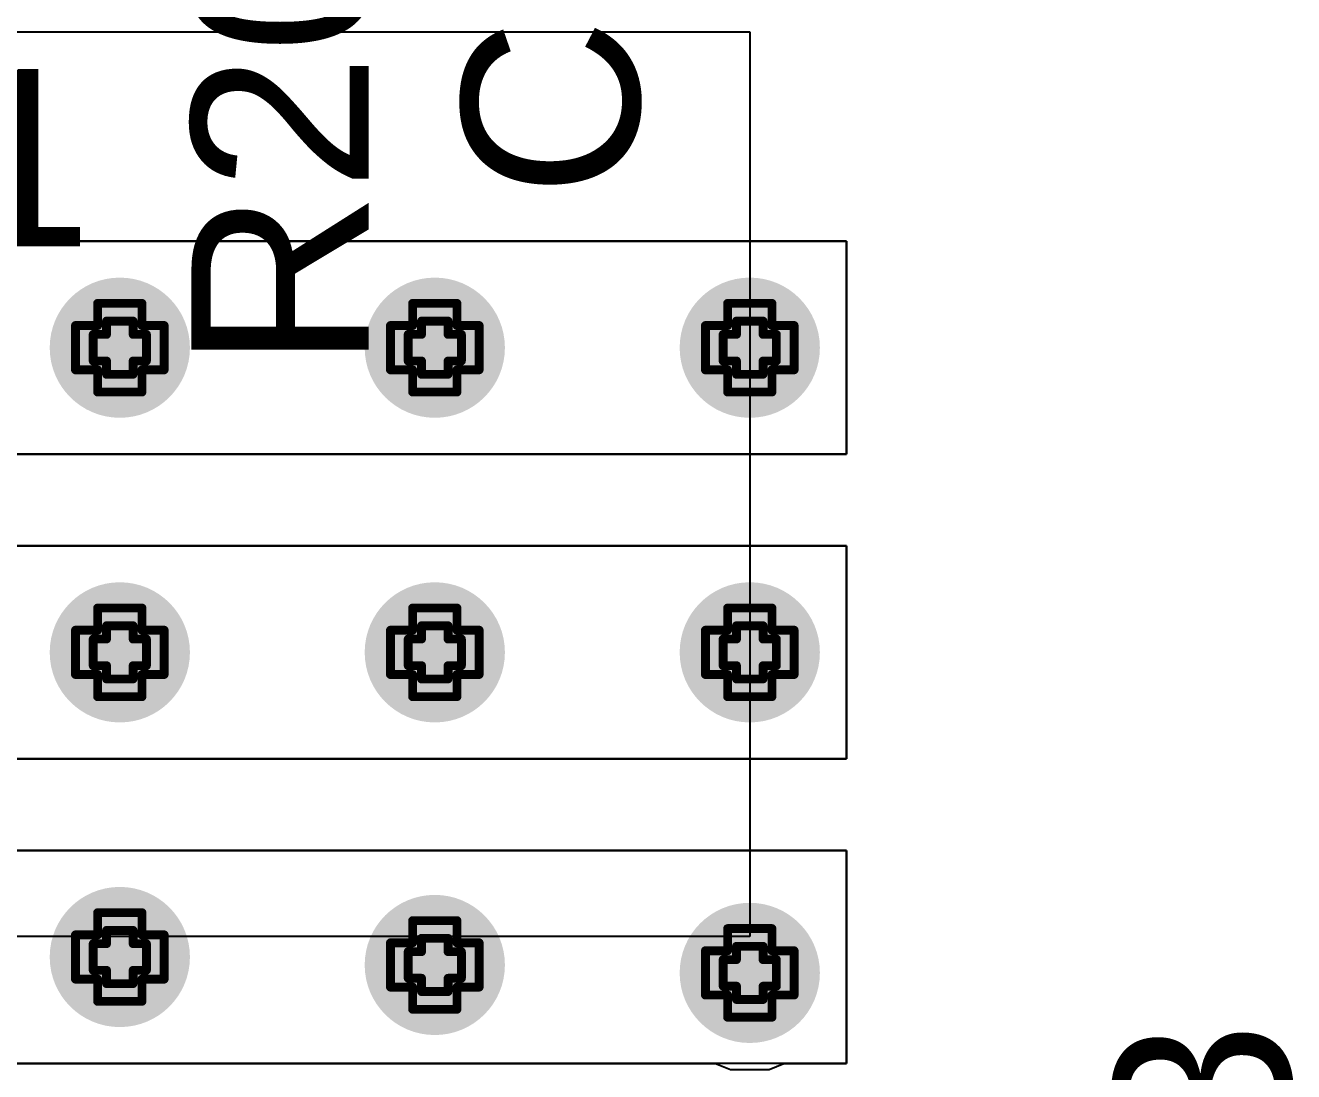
# Model space of a CAD drawing. Header units: inches. Extents: x -7 to 5163, y -3 to 5149.
# Drawn here: x 32.7 to 39.97, y 122.51 to 128.51 of the extents above; entities that cross this region are included whole.
import ezdxf

# ---------------------------------------------------------------- set-up
doc = ezdxf.new("R2010")
doc.units = ezdxf.units.IN
for name, color, linetype in [('Bottom Layer', 5, 'Continuous'), ('Bottom Solder', 6, 'Continuous'), ('Drill Drawing', 1, 'Continuous'), ('GND', 76, 'Continuous'), ('PWR', 16, 'Continuous'), ('Top Layer', 1, 'Continuous'), ('Top Overlay', 2, 'Continuous'), ('Top Solder', 216, 'Continuous'), ('Via Holes', 16, 'Continuous')]:
    doc.layers.add(name, color=color, linetype=linetype)
doc.styles.add('Arial', font='', dxfattribs={"height": 0.2})
doc.styles.get('Arial').set_extended_font_data('Arial')

msp = doc.modelspace()

# ---------------------------------------------------------------- hatches: boundary and pattern name
at = {"layer": 'Bottom Layer'}
h = msp.add_hatch(color=5, dxfattribs=at)
edge = h.paths.add_edge_path()
edge.add_arc((33.2447, 126.6631), 0.3, 0, 360)
h = msp.add_hatch(color=5, dxfattribs=at)
edge = h.paths.add_edge_path()
edge.add_arc((35.0489, 126.6631), 0.3, 0, 360)
h = msp.add_hatch(color=5, dxfattribs=at)
edge = h.paths.add_edge_path()
edge.add_arc((36.8531, 126.6631), 0.3, 0, 360)
h = msp.add_hatch(color=5, dxfattribs=at)
edge = h.paths.add_edge_path()
edge.add_arc((33.2447, 124.9172), 0.3, 0, 360)
h = msp.add_hatch(color=5, dxfattribs=at)
edge = h.paths.add_edge_path()
edge.add_arc((35.0489, 124.9172), 0.3, 0, 360)
h = msp.add_hatch(color=5, dxfattribs=at)
edge = h.paths.add_edge_path()
edge.add_arc((36.8531, 124.9172), 0.3, 0, 360)
h = msp.add_hatch(color=5, dxfattribs=at)
edge = h.paths.add_edge_path()
edge.add_arc((33.2447, 123.1713), 0.3, 0, 360)
h = msp.add_hatch(color=5, dxfattribs=at)
edge = h.paths.add_edge_path()
edge.add_arc((35.0489, 123.1257), 0.3, 0, 360)
h = msp.add_hatch(color=5, dxfattribs=at)
edge = h.paths.add_edge_path()
edge.add_arc((36.8531, 123.0802), 0.3, 0, 360)
at = {"layer": 'Bottom Solder'}
h = msp.add_hatch(color=6, dxfattribs=at)
edge = h.paths.add_edge_path()
edge.add_arc((33.2447, 126.6631), 0.4016, 0, 360)
h = msp.add_hatch(color=6, dxfattribs=at)
edge = h.paths.add_edge_path()
edge.add_arc((35.0489, 126.6631), 0.4016, 0, 360)
h = msp.add_hatch(color=6, dxfattribs=at)
edge = h.paths.add_edge_path()
edge.add_arc((36.8531, 126.6631), 0.4016, 0, 360)
h = msp.add_hatch(color=6, dxfattribs=at)
edge = h.paths.add_edge_path()
edge.add_arc((33.2447, 124.9172), 0.4016, 0, 360)
h = msp.add_hatch(color=6, dxfattribs=at)
edge = h.paths.add_edge_path()
edge.add_arc((35.0489, 124.9172), 0.4016, 0, 360)
h = msp.add_hatch(color=6, dxfattribs=at)
edge = h.paths.add_edge_path()
edge.add_arc((36.8531, 124.9172), 0.4016, 0, 360)
h = msp.add_hatch(color=6, dxfattribs=at)
edge = h.paths.add_edge_path()
edge.add_arc((33.2447, 123.1713), 0.4016, 0, 360)
h = msp.add_hatch(color=6, dxfattribs=at)
edge = h.paths.add_edge_path()
edge.add_arc((35.0489, 123.1257), 0.4016, 0, 360)
h = msp.add_hatch(color=6, dxfattribs=at)
edge = h.paths.add_edge_path()
edge.add_arc((36.8531, 123.0802), 0.4016, 0, 360)
at = {"layer": 'GND'}
h = msp.add_hatch(color=76, dxfattribs=at)
edge = h.paths.add_edge_path()
edge.add_arc((33.2447, 126.6631), 0.3, 0, 360)
h = msp.add_hatch(color=76, dxfattribs=at)
edge = h.paths.add_edge_path()
edge.add_arc((35.0489, 126.6631), 0.3, 0, 360)
h = msp.add_hatch(color=76, dxfattribs=at)
edge = h.paths.add_edge_path()
edge.add_arc((36.8531, 126.6631), 0.3, 0, 360)
h = msp.add_hatch(color=76, dxfattribs=at)
edge = h.paths.add_edge_path()
edge.add_arc((33.2447, 124.9172), 0.3, 0, 360)
h = msp.add_hatch(color=76, dxfattribs=at)
edge = h.paths.add_edge_path()
edge.add_arc((35.0489, 124.9172), 0.3, 0, 360)
h = msp.add_hatch(color=76, dxfattribs=at)
edge = h.paths.add_edge_path()
edge.add_arc((36.8531, 124.9172), 0.3, 0, 360)
h = msp.add_hatch(color=76, dxfattribs=at)
edge = h.paths.add_edge_path()
edge.add_arc((33.2447, 123.1713), 0.3, 0, 360)
h = msp.add_hatch(color=76, dxfattribs=at)
edge = h.paths.add_edge_path()
edge.add_arc((35.0489, 123.1257), 0.3, 0, 360)
h = msp.add_hatch(color=76, dxfattribs=at)
edge = h.paths.add_edge_path()
edge.add_arc((36.8531, 123.0802), 0.3, 0, 360)
at = {"layer": 'PWR'}
h = msp.add_hatch(color=16, dxfattribs=at)
edge = h.paths.add_edge_path()
edge.add_arc((33.2447, 126.6631), 0.3, 0, 360)
h = msp.add_hatch(color=16, dxfattribs=at)
edge = h.paths.add_edge_path()
edge.add_arc((35.0489, 126.6631), 0.3, 0, 360)
h = msp.add_hatch(color=16, dxfattribs=at)
edge = h.paths.add_edge_path()
edge.add_arc((36.8531, 126.6631), 0.3, 0, 360)
h = msp.add_hatch(color=16, dxfattribs=at)
edge = h.paths.add_edge_path()
edge.add_arc((33.2447, 124.9172), 0.3, 0, 360)
h = msp.add_hatch(color=16, dxfattribs=at)
edge = h.paths.add_edge_path()
edge.add_arc((35.0489, 124.9172), 0.3, 0, 360)
h = msp.add_hatch(color=16, dxfattribs=at)
edge = h.paths.add_edge_path()
edge.add_arc((36.8531, 124.9172), 0.3, 0, 360)
h = msp.add_hatch(color=16, dxfattribs=at)
edge = h.paths.add_edge_path()
edge.add_arc((33.2447, 123.1713), 0.3, 0, 360)
h = msp.add_hatch(color=16, dxfattribs=at)
edge = h.paths.add_edge_path()
edge.add_arc((35.0489, 123.1257), 0.3, 0, 360)
h = msp.add_hatch(color=16, dxfattribs=at)
edge = h.paths.add_edge_path()
edge.add_arc((36.8531, 123.0802), 0.3, 0, 360)
at = {"layer": 'Top Layer'}
h = msp.add_hatch(color=1, dxfattribs=at)
edge = h.paths.add_edge_path()
edge.add_arc((33.2447, 126.6631), 0.3, 0, 360)
h = msp.add_hatch(color=1, dxfattribs=at)
edge = h.paths.add_edge_path()
edge.add_arc((35.0489, 126.6631), 0.3, 0, 360)
h = msp.add_hatch(color=1, dxfattribs=at)
edge = h.paths.add_edge_path()
edge.add_arc((36.8531, 126.6631), 0.3, 0, 360)
h = msp.add_hatch(color=1, dxfattribs=at)
edge = h.paths.add_edge_path()
edge.add_arc((33.2447, 124.9172), 0.3, 0, 360)
h = msp.add_hatch(color=1, dxfattribs=at)
edge = h.paths.add_edge_path()
edge.add_arc((35.0489, 124.9172), 0.3, 0, 360)
h = msp.add_hatch(color=1, dxfattribs=at)
edge = h.paths.add_edge_path()
edge.add_arc((36.8531, 124.9172), 0.3, 0, 360)
h = msp.add_hatch(color=1, dxfattribs=at)
edge = h.paths.add_edge_path()
edge.add_arc((33.2447, 123.1713), 0.3, 0, 360)
h = msp.add_hatch(color=1, dxfattribs=at)
edge = h.paths.add_edge_path()
edge.add_arc((35.0489, 123.1257), 0.3, 0, 360)
h = msp.add_hatch(color=1, dxfattribs=at)
edge = h.paths.add_edge_path()
edge.add_arc((36.8531, 123.0802), 0.3, 0, 360)
at = {"layer": 'Top Solder'}
h = msp.add_hatch(color=216, dxfattribs=at)
edge = h.paths.add_edge_path()
edge.add_arc((33.2447, 126.6631), 0.4016, 0, 360)
h = msp.add_hatch(color=216, dxfattribs=at)
edge = h.paths.add_edge_path()
edge.add_arc((35.0489, 126.6631), 0.4016, 0, 360)
h = msp.add_hatch(color=216, dxfattribs=at)
edge = h.paths.add_edge_path()
edge.add_arc((36.8531, 126.6631), 0.4016, 0, 360)
h = msp.add_hatch(color=216, dxfattribs=at)
edge = h.paths.add_edge_path()
edge.add_arc((33.2447, 124.9172), 0.4016, 0, 360)
h = msp.add_hatch(color=216, dxfattribs=at)
edge = h.paths.add_edge_path()
edge.add_arc((35.0489, 124.9172), 0.4016, 0, 360)
h = msp.add_hatch(color=216, dxfattribs=at)
edge = h.paths.add_edge_path()
edge.add_arc((36.8531, 124.9172), 0.4016, 0, 360)
h = msp.add_hatch(color=216, dxfattribs=at)
edge = h.paths.add_edge_path()
edge.add_arc((33.2447, 123.1713), 0.4016, 0, 360)
h = msp.add_hatch(color=216, dxfattribs=at)
edge = h.paths.add_edge_path()
edge.add_arc((35.0489, 123.1257), 0.4016, 0, 360)
h = msp.add_hatch(color=216, dxfattribs=at)
edge = h.paths.add_edge_path()
edge.add_arc((36.8531, 123.0802), 0.4016, 0, 360)
at = {"layer": 'Via Holes'}
h = msp.add_hatch(color=7, dxfattribs=at)
edge = h.paths.add_edge_path()
edge.add_arc((33.2447, 126.6631), 0.15, 0, 360)
h = msp.add_hatch(color=7, dxfattribs=at)
edge = h.paths.add_edge_path()
edge.add_arc((35.0489, 126.6631), 0.15, 0, 360)
h = msp.add_hatch(color=7, dxfattribs=at)
edge = h.paths.add_edge_path()
edge.add_arc((36.8531, 126.6631), 0.15, 0, 360)
h = msp.add_hatch(color=7, dxfattribs=at)
edge = h.paths.add_edge_path()
edge.add_arc((33.2447, 124.9172), 0.15, 0, 360)
h = msp.add_hatch(color=7, dxfattribs=at)
edge = h.paths.add_edge_path()
edge.add_arc((35.0489, 124.9172), 0.15, 0, 360)
h = msp.add_hatch(color=7, dxfattribs=at)
edge = h.paths.add_edge_path()
edge.add_arc((36.8531, 124.9172), 0.15, 0, 360)
h = msp.add_hatch(color=7, dxfattribs=at)
edge = h.paths.add_edge_path()
edge.add_arc((33.2447, 123.1713), 0.15, 0, 360)
h = msp.add_hatch(color=7, dxfattribs=at)
edge = h.paths.add_edge_path()
edge.add_arc((35.0489, 123.1257), 0.15, 0, 360)
h = msp.add_hatch(color=7, dxfattribs=at)
edge = h.paths.add_edge_path()
edge.add_arc((36.8531, 123.0802), 0.15, 0, 360)

# ---------------------------------------------------------------- linework, layer by layer
at = {"layer": 'Drill Drawing', "const_width": 0.0508}
for points in [[(33.1177, 126.7901), (33.1177, 126.9171)], [(33.1177, 126.9171), (33.3717, 126.9171)], [(33.3717, 126.7901), (33.3717, 126.9171)], [(34.9219, 126.7901), (34.9219, 126.9171)], [(34.9219, 126.9171), (35.1759, 126.9171)], [(35.1759, 126.7901), (35.1759, 126.9171)], [(36.7261, 126.7901), (36.7261, 126.9171)], [(36.7261, 126.9171), (36.9801, 126.9171)], [(36.9801, 126.7901), (36.9801, 126.9171)], [(33.1685, 126.7393), (33.1685, 126.8155)], [(33.1685, 126.8155), (33.3209, 126.8155)], [(33.3209, 126.7393), (33.3209, 126.8155)], [(34.9727, 126.7393), (34.9727, 126.8155)], [(34.9727, 126.8155), (35.1251, 126.8155)], [(35.1251, 126.7393), (35.1251, 126.8155)], [(36.7769, 126.7393), (36.7769, 126.8155)], [(36.7769, 126.8155), (36.9293, 126.8155)], [(36.9293, 126.7393), (36.9293, 126.8155)], [(32.9907, 126.5361), (32.9907, 126.7901)], [(32.9907, 126.7901), (33.1177, 126.7901)], [(33.3717, 126.7901), (33.4987, 126.7901)], [(33.4987, 126.5361), (33.4987, 126.7901)], [(34.7949, 126.5361), (34.7949, 126.7901)], [(34.7949, 126.7901), (34.9219, 126.7901)], [(35.1759, 126.7901), (35.3029, 126.7901)], [(35.3029, 126.5361), (35.3029, 126.7901)], [(36.5991, 126.5361), (36.5991, 126.7901)], [(36.5991, 126.7901), (36.7261, 126.7901)], [(36.9801, 126.7901), (37.1071, 126.7901)], [(37.1071, 126.5361), (37.1071, 126.7901)], [(33.0923, 126.5869), (33.0923, 126.7393)], [(33.0923, 126.7393), (33.1685, 126.7393)], [(33.3209, 126.7393), (33.3971, 126.7393)], [(33.3971, 126.5869), (33.3971, 126.7393)], [(34.8965, 126.5869), (34.8965, 126.7393)], [(34.8965, 126.7393), (34.9727, 126.7393)], [(35.1251, 126.7393), (35.2013, 126.7393)], [(35.2013, 126.5869), (35.2013, 126.7393)], [(36.7007, 126.5869), (36.7007, 126.7393)], [(36.7007, 126.7393), (36.7769, 126.7393)], [(36.9293, 126.7393), (37.0055, 126.7393)], [(37.0055, 126.5869), (37.0055, 126.7393)], [(32.9907, 126.5361), (33.1177, 126.5361)], [(33.0923, 126.5869), (33.1685, 126.5869)], [(33.1177, 126.4091), (33.1177, 126.5361)], [(33.1685, 126.5107), (33.1685, 126.5869)], [(33.3209, 126.5869), (33.3971, 126.5869)], [(33.3209, 126.5107), (33.3209, 126.5869)], [(33.3717, 126.5361), (33.4987, 126.5361)], [(33.3717, 126.4091), (33.3717, 126.5361)], [(34.7949, 126.5361), (34.9219, 126.5361)], [(34.8965, 126.5869), (34.9727, 126.5869)], [(34.9219, 126.4091), (34.9219, 126.5361)], [(34.9727, 126.5107), (34.9727, 126.5869)], [(35.1251, 126.5869), (35.2013, 126.5869)], [(35.1251, 126.5107), (35.1251, 126.5869)], [(35.1759, 126.5361), (35.3029, 126.5361)], [(35.1759, 126.4091), (35.1759, 126.5361)], [(36.5991, 126.5361), (36.7261, 126.5361)], [(36.7007, 126.5869), (36.7769, 126.5869)], [(36.7261, 126.4091), (36.7261, 126.5361)], [(36.7769, 126.5107), (36.7769, 126.5869)], [(36.9293, 126.5869), (37.0055, 126.5869)], [(36.9293, 126.5107), (36.9293, 126.5869)], [(36.9801, 126.5361), (37.1071, 126.5361)], [(36.9801, 126.4091), (36.9801, 126.5361)], [(33.1685, 126.5107), (33.3209, 126.5107)], [(34.9727, 126.5107), (35.1251, 126.5107)], [(36.7769, 126.5107), (36.9293, 126.5107)], [(33.1177, 126.4091), (33.3717, 126.4091)], [(34.9219, 126.4091), (35.1759, 126.4091)], [(36.7261, 126.4091), (36.9801, 126.4091)], [(33.1177, 125.0442), (33.1177, 125.1712)], [(33.1177, 125.1712), (33.3717, 125.1712)], [(33.3717, 125.0442), (33.3717, 125.1712)], [(34.9219, 125.0442), (34.9219, 125.1712)], [(34.9219, 125.1712), (35.1759, 125.1712)], [(35.1759, 125.0442), (35.1759, 125.1712)], [(36.7261, 125.0442), (36.7261, 125.1712)], [(36.7261, 125.1712), (36.9801, 125.1712)], [(36.9801, 125.0442), (36.9801, 125.1712)], [(32.9907, 124.7902), (32.9907, 125.0442)], [(32.9907, 125.0442), (33.1177, 125.0442)], [(33.1685, 124.9934), (33.1685, 125.0696)], [(33.1685, 125.0696), (33.3209, 125.0696)], [(33.3209, 124.9934), (33.3209, 125.0696)], [(33.3717, 125.0442), (33.4987, 125.0442)], [(33.4987, 124.7902), (33.4987, 125.0442)], [(34.7949, 124.7902), (34.7949, 125.0442)], [(34.7949, 125.0442), (34.9219, 125.0442)], [(34.9727, 124.9934), (34.9727, 125.0696)], [(34.9727, 125.0696), (35.1251, 125.0696)], [(35.1251, 124.9934), (35.1251, 125.0696)], [(35.1759, 125.0442), (35.3029, 125.0442)], [(35.3029, 124.7902), (35.3029, 125.0442)], [(36.5991, 124.7902), (36.5991, 125.0442)], [(36.5991, 125.0442), (36.7261, 125.0442)], [(36.7769, 124.9934), (36.7769, 125.0696)], [(36.7769, 125.0696), (36.9293, 125.0696)], [(36.9293, 124.9934), (36.9293, 125.0696)], [(36.9801, 125.0442), (37.1071, 125.0442)], [(37.1071, 124.7902), (37.1071, 125.0442)], [(33.0923, 124.841), (33.0923, 124.9934)], [(33.0923, 124.9934), (33.1685, 124.9934)], [(33.3209, 124.9934), (33.3971, 124.9934)], [(33.3971, 124.841), (33.3971, 124.9934)], [(34.8965, 124.841), (34.8965, 124.9934)], [(34.8965, 124.9934), (34.9727, 124.9934)], [(35.1251, 124.9934), (35.2013, 124.9934)], [(35.2013, 124.841), (35.2013, 124.9934)], [(36.7007, 124.841), (36.7007, 124.9934)], [(36.7007, 124.9934), (36.7769, 124.9934)], [(36.9293, 124.9934), (37.0055, 124.9934)], [(37.0055, 124.841), (37.0055, 124.9934)], [(32.9907, 124.7902), (33.1177, 124.7902)], [(33.0923, 124.841), (33.1685, 124.841)], [(33.1177, 124.6632), (33.1177, 124.7902)], [(33.1685, 124.7648), (33.1685, 124.841)], [(33.3209, 124.841), (33.3971, 124.841)], [(33.3209, 124.7648), (33.3209, 124.841)], [(33.3717, 124.7902), (33.4987, 124.7902)], [(33.3717, 124.6632), (33.3717, 124.7902)], [(34.7949, 124.7902), (34.9219, 124.7902)], [(34.8965, 124.841), (34.9727, 124.841)], [(34.9219, 124.6632), (34.9219, 124.7902)], [(34.9727, 124.7648), (34.9727, 124.841)], [(35.1251, 124.841), (35.2013, 124.841)], [(35.1251, 124.7648), (35.1251, 124.841)], [(35.1759, 124.7902), (35.3029, 124.7902)], [(35.1759, 124.6632), (35.1759, 124.7902)], [(36.5991, 124.7902), (36.7261, 124.7902)], [(36.7007, 124.841), (36.7769, 124.841)], [(36.7261, 124.6632), (36.7261, 124.7902)], [(36.7769, 124.7648), (36.7769, 124.841)], [(36.9293, 124.841), (37.0055, 124.841)], [(36.9293, 124.7648), (36.9293, 124.841)], [(36.9801, 124.7902), (37.1071, 124.7902)], [(36.9801, 124.6632), (36.9801, 124.7902)], [(33.1685, 124.7648), (33.3209, 124.7648)], [(34.9727, 124.7648), (35.1251, 124.7648)], [(36.7769, 124.7648), (36.9293, 124.7648)], [(33.1177, 124.6632), (33.3717, 124.6632)], [(34.9219, 124.6632), (35.1759, 124.6632)], [(36.7261, 124.6632), (36.9801, 124.6632)], [(33.1177, 123.2983), (33.1177, 123.4253)], [(33.1177, 123.4253), (33.3717, 123.4253)], [(33.3717, 123.2983), (33.3717, 123.4253)], [(34.9219, 123.2527), (34.9219, 123.3797)], [(34.9219, 123.3797), (35.1759, 123.3797)], [(35.1759, 123.2527), (35.1759, 123.3797)], [(36.7261, 123.2072), (36.7261, 123.3342)], [(36.7261, 123.3342), (36.9801, 123.3342)], [(36.9801, 123.2072), (36.9801, 123.3342)], [(32.9907, 123.0443), (32.9907, 123.2983)], [(32.9907, 123.2983), (33.1177, 123.2983)], [(33.1685, 123.2475), (33.1685, 123.3237)], [(33.1685, 123.3237), (33.3209, 123.3237)], [(33.3209, 123.2475), (33.3209, 123.3237)], [(33.3717, 123.2983), (33.4987, 123.2983)], [(33.4987, 123.0443), (33.4987, 123.2983)], [(34.9727, 123.2019), (34.9727, 123.2781)], [(34.9727, 123.2781), (35.1251, 123.2781)], [(35.1251, 123.2019), (35.1251, 123.2781)], [(33.0923, 123.0951), (33.0923, 123.2475)], [(33.0923, 123.2475), (33.1685, 123.2475)], [(33.3209, 123.2475), (33.3971, 123.2475)], [(33.3971, 123.0951), (33.3971, 123.2475)], [(34.7949, 122.9987), (34.7949, 123.2527)], [(34.7949, 123.2527), (34.9219, 123.2527)], [(34.8965, 123.0495), (34.8965, 123.2019)], [(34.8965, 123.2019), (34.9727, 123.2019)], [(35.1251, 123.2019), (35.2013, 123.2019)], [(35.1759, 123.2527), (35.3029, 123.2527)], [(35.2013, 123.0495), (35.2013, 123.2019)], [(35.3029, 122.9987), (35.3029, 123.2527)], [(36.5991, 122.9532), (36.5991, 123.2072)], [(36.5991, 123.2072), (36.7261, 123.2072)], [(36.7769, 123.1564), (36.7769, 123.2326)], [(36.7769, 123.2326), (36.9293, 123.2326)], [(36.9293, 123.1564), (36.9293, 123.2326)], [(36.9801, 123.2072), (37.1071, 123.2072)], [(37.1071, 122.9532), (37.1071, 123.2072)], [(36.7007, 123.004), (36.7007, 123.1564)], [(36.7007, 123.1564), (36.7769, 123.1564)], [(36.9293, 123.1564), (37.0055, 123.1564)], [(37.0055, 123.004), (37.0055, 123.1564)], [(32.9907, 123.0443), (33.1177, 123.0443)], [(33.0923, 123.0951), (33.1685, 123.0951)], [(33.1177, 122.9173), (33.1177, 123.0443)], [(33.1685, 123.0189), (33.1685, 123.0951)], [(33.3209, 123.0951), (33.3971, 123.0951)], [(33.3209, 123.0189), (33.3209, 123.0951)], [(33.3717, 123.0443), (33.4987, 123.0443)], [(33.3717, 122.9173), (33.3717, 123.0443)], [(34.8965, 123.0495), (34.9727, 123.0495)], [(34.9727, 122.9733), (34.9727, 123.0495)], [(35.1251, 123.0495), (35.2013, 123.0495)], [(35.1251, 122.9733), (35.1251, 123.0495)], [(33.1685, 123.0189), (33.3209, 123.0189)], [(34.7949, 122.9987), (34.9219, 122.9987)], [(34.9219, 122.8717), (34.9219, 122.9987)], [(34.9727, 122.9733), (35.1251, 122.9733)], [(35.1759, 122.9987), (35.3029, 122.9987)], [(35.1759, 122.8717), (35.1759, 122.9987)], [(36.7007, 123.004), (36.7769, 123.004)], [(36.7769, 122.9278), (36.7769, 123.004)], [(36.9293, 123.004), (37.0055, 123.004)], [(36.9293, 122.9278), (36.9293, 123.004)], [(33.1177, 122.9173), (33.3717, 122.9173)], [(36.5991, 122.9532), (36.7261, 122.9532)], [(36.7261, 122.8262), (36.7261, 122.9532)], [(36.7769, 122.9278), (36.9293, 122.9278)], [(36.9801, 122.9532), (37.1071, 122.9532)], [(36.9801, 122.8262), (36.9801, 122.9532)], [(34.9219, 122.8717), (35.1759, 122.8717)], [(36.7261, 122.8262), (36.9801, 122.8262)]]:
    msp.add_lwpolyline(points, dxfattribs=at)
at = {"layer": 'Drill Drawing', "const_width": 0.0254}
for points in [[(33.105, 126.9171, 1), (33.1304, 126.9171, 1)], [(33.105, 126.9171, 1), (33.1304, 126.9171, 1)], [(33.359, 126.9171, 1), (33.3844, 126.9171, 1)], [(33.359, 126.9171, 1), (33.3844, 126.9171, 1)], [(34.9092, 126.9171, 1), (34.9346, 126.9171, 1)], [(34.9092, 126.9171, 1), (34.9346, 126.9171, 1)], [(35.1632, 126.9171, 1), (35.1886, 126.9171, 1)], [(35.1632, 126.9171, 1), (35.1886, 126.9171, 1)], [(36.7134, 126.9171, 1), (36.7388, 126.9171, 1)], [(36.7134, 126.9171, 1), (36.7388, 126.9171, 1)], [(36.9674, 126.9171, 1), (36.9928, 126.9171, 1)], [(36.9674, 126.9171, 1), (36.9928, 126.9171, 1)], [(33.1558, 126.8155, 1), (33.1812, 126.8155, 1)], [(33.1558, 126.8155, 1), (33.1812, 126.8155, 1)], [(33.3082, 126.8155, 1), (33.3336, 126.8155, 1)], [(33.3082, 126.8155, 1), (33.3336, 126.8155, 1)], [(34.96, 126.8155, 1), (34.9854, 126.8155, 1)], [(34.96, 126.8155, 1), (34.9854, 126.8155, 1)], [(35.1124, 126.8155, 1), (35.1378, 126.8155, 1)], [(35.1124, 126.8155, 1), (35.1378, 126.8155, 1)], [(36.7642, 126.8155, 1), (36.7896, 126.8155, 1)], [(36.7642, 126.8155, 1), (36.7896, 126.8155, 1)], [(36.9166, 126.8155, 1), (36.942, 126.8155, 1)], [(36.9166, 126.8155, 1), (36.942, 126.8155, 1)], [(32.978, 126.7901, 1), (33.0034, 126.7901, 1)], [(32.978, 126.7901, 1), (33.0034, 126.7901, 1)], [(33.105, 126.7901, 1), (33.1304, 126.7901, 1)], [(33.105, 126.7901, 1), (33.1304, 126.7901, 1)], [(33.359, 126.7901, 1), (33.3844, 126.7901, 1)], [(33.359, 126.7901, 1), (33.3844, 126.7901, 1)], [(33.486, 126.7901, 1), (33.5114, 126.7901, 1)], [(33.486, 126.7901, 1), (33.5114, 126.7901, 1)], [(34.7822, 126.7901, 1), (34.8076, 126.7901, 1)], [(34.7822, 126.7901, 1), (34.8076, 126.7901, 1)], [(34.9092, 126.7901, 1), (34.9346, 126.7901, 1)], [(34.9092, 126.7901, 1), (34.9346, 126.7901, 1)], [(35.1632, 126.7901, 1), (35.1886, 126.7901, 1)], [(35.1632, 126.7901, 1), (35.1886, 126.7901, 1)], [(35.2902, 126.7901, 1), (35.3156, 126.7901, 1)], [(35.2902, 126.7901, 1), (35.3156, 126.7901, 1)], [(36.5864, 126.7901, 1), (36.6118, 126.7901, 1)], [(36.5864, 126.7901, 1), (36.6118, 126.7901, 1)], [(36.7134, 126.7901, 1), (36.7388, 126.7901, 1)], [(36.7134, 126.7901, 1), (36.7388, 126.7901, 1)], [(36.9674, 126.7901, 1), (36.9928, 126.7901, 1)], [(36.9674, 126.7901, 1), (36.9928, 126.7901, 1)], [(37.0944, 126.7901, 1), (37.1198, 126.7901, 1)], [(37.0944, 126.7901, 1), (37.1198, 126.7901, 1)], [(33.0796, 126.7393, 1), (33.105, 126.7393, 1)], [(33.0796, 126.7393, 1), (33.105, 126.7393, 1)], [(33.1558, 126.7393, 1), (33.1812, 126.7393, 1)], [(33.1558, 126.7393, 1), (33.1812, 126.7393, 1)], [(33.3082, 126.7393, 1), (33.3336, 126.7393, 1)], [(33.3082, 126.7393, 1), (33.3336, 126.7393, 1)], [(33.3844, 126.7393, 1), (33.4098, 126.7393, 1)], [(33.3844, 126.7393, 1), (33.4098, 126.7393, 1)], [(34.8838, 126.7393, 1), (34.9092, 126.7393, 1)], [(34.8838, 126.7393, 1), (34.9092, 126.7393, 1)], [(34.96, 126.7393, 1), (34.9854, 126.7393, 1)], [(34.96, 126.7393, 1), (34.9854, 126.7393, 1)], [(35.1124, 126.7393, 1), (35.1378, 126.7393, 1)], [(35.1124, 126.7393, 1), (35.1378, 126.7393, 1)], [(35.1886, 126.7393, 1), (35.214, 126.7393, 1)], [(35.1886, 126.7393, 1), (35.214, 126.7393, 1)], [(36.688, 126.7393, 1), (36.7134, 126.7393, 1)], [(36.688, 126.7393, 1), (36.7134, 126.7393, 1)], [(36.7642, 126.7393, 1), (36.7896, 126.7393, 1)], [(36.7642, 126.7393, 1), (36.7896, 126.7393, 1)], [(36.9166, 126.7393, 1), (36.942, 126.7393, 1)], [(36.9166, 126.7393, 1), (36.942, 126.7393, 1)], [(36.9928, 126.7393, 1), (37.0182, 126.7393, 1)], [(36.9928, 126.7393, 1), (37.0182, 126.7393, 1)], [(32.978, 126.5361, 1), (33.0034, 126.5361, 1)], [(32.978, 126.5361, 1), (33.0034, 126.5361, 1)], [(33.0796, 126.5869, 1), (33.105, 126.5869, 1)], [(33.0796, 126.5869, 1), (33.105, 126.5869, 1)], [(33.105, 126.5361, 1), (33.1304, 126.5361, 1)], [(33.105, 126.5361, 1), (33.1304, 126.5361, 1)], [(33.1558, 126.5869, 1), (33.1812, 126.5869, 1)], [(33.1558, 126.5869, 1), (33.1812, 126.5869, 1)], [(33.3082, 126.5869, 1), (33.3336, 126.5869, 1)], [(33.3082, 126.5869, 1), (33.3336, 126.5869, 1)], [(33.359, 126.5361, 1), (33.3844, 126.5361, 1)], [(33.359, 126.5361, 1), (33.3844, 126.5361, 1)], [(33.3844, 126.5869, 1), (33.4098, 126.5869, 1)], [(33.3844, 126.5869, 1), (33.4098, 126.5869, 1)], [(33.486, 126.5361, 1), (33.5114, 126.5361, 1)], [(33.486, 126.5361, 1), (33.5114, 126.5361, 1)], [(34.7822, 126.5361, 1), (34.8076, 126.5361, 1)], [(34.7822, 126.5361, 1), (34.8076, 126.5361, 1)], [(34.8838, 126.5869, 1), (34.9092, 126.5869, 1)], [(34.8838, 126.5869, 1), (34.9092, 126.5869, 1)], [(34.9092, 126.5361, 1), (34.9346, 126.5361, 1)], [(34.9092, 126.5361, 1), (34.9346, 126.5361, 1)], [(34.96, 126.5869, 1), (34.9854, 126.5869, 1)], [(34.96, 126.5869, 1), (34.9854, 126.5869, 1)], [(35.1124, 126.5869, 1), (35.1378, 126.5869, 1)], [(35.1124, 126.5869, 1), (35.1378, 126.5869, 1)], [(35.1632, 126.5361, 1), (35.1886, 126.5361, 1)], [(35.1632, 126.5361, 1), (35.1886, 126.5361, 1)], [(35.1886, 126.5869, 1), (35.214, 126.5869, 1)], [(35.1886, 126.5869, 1), (35.214, 126.5869, 1)], [(35.2902, 126.5361, 1), (35.3156, 126.5361, 1)], [(35.2902, 126.5361, 1), (35.3156, 126.5361, 1)], [(36.5864, 126.5361, 1), (36.6118, 126.5361, 1)], [(36.5864, 126.5361, 1), (36.6118, 126.5361, 1)], [(36.688, 126.5869, 1), (36.7134, 126.5869, 1)], [(36.688, 126.5869, 1), (36.7134, 126.5869, 1)], [(36.7134, 126.5361, 1), (36.7388, 126.5361, 1)], [(36.7134, 126.5361, 1), (36.7388, 126.5361, 1)], [(36.7642, 126.5869, 1), (36.7896, 126.5869, 1)], [(36.7642, 126.5869, 1), (36.7896, 126.5869, 1)], [(36.9166, 126.5869, 1), (36.942, 126.5869, 1)], [(36.9166, 126.5869, 1), (36.942, 126.5869, 1)], [(36.9674, 126.5361, 1), (36.9928, 126.5361, 1)], [(36.9674, 126.5361, 1), (36.9928, 126.5361, 1)], [(36.9928, 126.5869, 1), (37.0182, 126.5869, 1)], [(36.9928, 126.5869, 1), (37.0182, 126.5869, 1)], [(37.0944, 126.5361, 1), (37.1198, 126.5361, 1)], [(37.0944, 126.5361, 1), (37.1198, 126.5361, 1)], [(33.1558, 126.5107, 1), (33.1812, 126.5107, 1)], [(33.1558, 126.5107, 1), (33.1812, 126.5107, 1)], [(33.3082, 126.5107, 1), (33.3336, 126.5107, 1)], [(33.3082, 126.5107, 1), (33.3336, 126.5107, 1)], [(34.96, 126.5107, 1), (34.9854, 126.5107, 1)], [(34.96, 126.5107, 1), (34.9854, 126.5107, 1)], [(35.1124, 126.5107, 1), (35.1378, 126.5107, 1)], [(35.1124, 126.5107, 1), (35.1378, 126.5107, 1)], [(36.7642, 126.5107, 1), (36.7896, 126.5107, 1)], [(36.7642, 126.5107, 1), (36.7896, 126.5107, 1)], [(36.9166, 126.5107, 1), (36.942, 126.5107, 1)], [(36.9166, 126.5107, 1), (36.942, 126.5107, 1)], [(33.105, 126.4091, 1), (33.1304, 126.4091, 1)], [(33.105, 126.4091, 1), (33.1304, 126.4091, 1)], [(33.359, 126.4091, 1), (33.3844, 126.4091, 1)], [(33.359, 126.4091, 1), (33.3844, 126.4091, 1)], [(34.9092, 126.4091, 1), (34.9346, 126.4091, 1)], [(34.9092, 126.4091, 1), (34.9346, 126.4091, 1)], [(35.1632, 126.4091, 1), (35.1886, 126.4091, 1)], [(35.1632, 126.4091, 1), (35.1886, 126.4091, 1)], [(36.7134, 126.4091, 1), (36.7388, 126.4091, 1)], [(36.7134, 126.4091, 1), (36.7388, 126.4091, 1)], [(36.9674, 126.4091, 1), (36.9928, 126.4091, 1)], [(36.9674, 126.4091, 1), (36.9928, 126.4091, 1)], [(33.105, 125.1712, 1), (33.1304, 125.1712, 1)], [(33.105, 125.1712, 1), (33.1304, 125.1712, 1)], [(33.359, 125.1712, 1), (33.3844, 125.1712, 1)], [(33.359, 125.1712, 1), (33.3844, 125.1712, 1)], [(34.9092, 125.1712, 1), (34.9346, 125.1712, 1)], [(34.9092, 125.1712, 1), (34.9346, 125.1712, 1)], [(35.1632, 125.1712, 1), (35.1886, 125.1712, 1)], [(35.1632, 125.1712, 1), (35.1886, 125.1712, 1)], [(36.7134, 125.1712, 1), (36.7388, 125.1712, 1)], [(36.7134, 125.1712, 1), (36.7388, 125.1712, 1)], [(36.9674, 125.1712, 1), (36.9928, 125.1712, 1)], [(36.9674, 125.1712, 1), (36.9928, 125.1712, 1)], [(32.978, 125.0442, 1), (33.0034, 125.0442, 1)], [(32.978, 125.0442, 1), (33.0034, 125.0442, 1)], [(33.105, 125.0442, 1), (33.1304, 125.0442, 1)], [(33.105, 125.0442, 1), (33.1304, 125.0442, 1)], [(33.1558, 125.0696, 1), (33.1812, 125.0696, 1)], [(33.1558, 125.0696, 1), (33.1812, 125.0696, 1)], [(33.3082, 125.0696, 1), (33.3336, 125.0696, 1)], [(33.3082, 125.0696, 1), (33.3336, 125.0696, 1)], [(33.359, 125.0442, 1), (33.3844, 125.0442, 1)], [(33.359, 125.0442, 1), (33.3844, 125.0442, 1)], [(33.486, 125.0442, 1), (33.5114, 125.0442, 1)], [(33.486, 125.0442, 1), (33.5114, 125.0442, 1)], [(34.7822, 125.0442, 1), (34.8076, 125.0442, 1)], [(34.7822, 125.0442, 1), (34.8076, 125.0442, 1)], [(34.9092, 125.0442, 1), (34.9346, 125.0442, 1)], [(34.9092, 125.0442, 1), (34.9346, 125.0442, 1)], [(34.96, 125.0696, 1), (34.9854, 125.0696, 1)], [(34.96, 125.0696, 1), (34.9854, 125.0696, 1)], [(35.1124, 125.0696, 1), (35.1378, 125.0696, 1)], [(35.1124, 125.0696, 1), (35.1378, 125.0696, 1)], [(35.1632, 125.0442, 1), (35.1886, 125.0442, 1)], [(35.1632, 125.0442, 1), (35.1886, 125.0442, 1)], [(35.2902, 125.0442, 1), (35.3156, 125.0442, 1)], [(35.2902, 125.0442, 1), (35.3156, 125.0442, 1)], [(36.5864, 125.0442, 1), (36.6118, 125.0442, 1)], [(36.5864, 125.0442, 1), (36.6118, 125.0442, 1)], [(36.7134, 125.0442, 1), (36.7388, 125.0442, 1)], [(36.7134, 125.0442, 1), (36.7388, 125.0442, 1)], [(36.7642, 125.0696, 1), (36.7896, 125.0696, 1)], [(36.7642, 125.0696, 1), (36.7896, 125.0696, 1)], [(36.9166, 125.0696, 1), (36.942, 125.0696, 1)], [(36.9166, 125.0696, 1), (36.942, 125.0696, 1)], [(36.9674, 125.0442, 1), (36.9928, 125.0442, 1)], [(36.9674, 125.0442, 1), (36.9928, 125.0442, 1)], [(37.0944, 125.0442, 1), (37.1198, 125.0442, 1)], [(37.0944, 125.0442, 1), (37.1198, 125.0442, 1)], [(33.0796, 124.9934, 1), (33.105, 124.9934, 1)], [(33.0796, 124.9934, 1), (33.105, 124.9934, 1)], [(33.1558, 124.9934, 1), (33.1812, 124.9934, 1)], [(33.1558, 124.9934, 1), (33.1812, 124.9934, 1)], [(33.3082, 124.9934, 1), (33.3336, 124.9934, 1)], [(33.3082, 124.9934, 1), (33.3336, 124.9934, 1)], [(33.3844, 124.9934, 1), (33.4098, 124.9934, 1)], [(33.3844, 124.9934, 1), (33.4098, 124.9934, 1)], [(34.8838, 124.9934, 1), (34.9092, 124.9934, 1)], [(34.8838, 124.9934, 1), (34.9092, 124.9934, 1)], [(34.96, 124.9934, 1), (34.9854, 124.9934, 1)], [(34.96, 124.9934, 1), (34.9854, 124.9934, 1)], [(35.1124, 124.9934, 1), (35.1378, 124.9934, 1)], [(35.1124, 124.9934, 1), (35.1378, 124.9934, 1)], [(35.1886, 124.9934, 1), (35.214, 124.9934, 1)], [(35.1886, 124.9934, 1), (35.214, 124.9934, 1)], [(36.688, 124.9934, 1), (36.7134, 124.9934, 1)], [(36.688, 124.9934, 1), (36.7134, 124.9934, 1)], [(36.7642, 124.9934, 1), (36.7896, 124.9934, 1)], [(36.7642, 124.9934, 1), (36.7896, 124.9934, 1)], [(36.9166, 124.9934, 1), (36.942, 124.9934, 1)], [(36.9166, 124.9934, 1), (36.942, 124.9934, 1)], [(36.9928, 124.9934, 1), (37.0182, 124.9934, 1)], [(36.9928, 124.9934, 1), (37.0182, 124.9934, 1)], [(32.978, 124.7902, 1), (33.0034, 124.7902, 1)], [(32.978, 124.7902, 1), (33.0034, 124.7902, 1)], [(33.0796, 124.841, 1), (33.105, 124.841, 1)], [(33.0796, 124.841, 1), (33.105, 124.841, 1)], [(33.105, 124.7902, 1), (33.1304, 124.7902, 1)], [(33.105, 124.7902, 1), (33.1304, 124.7902, 1)], [(33.1558, 124.841, 1), (33.1812, 124.841, 1)], [(33.1558, 124.841, 1), (33.1812, 124.841, 1)], [(33.3082, 124.841, 1), (33.3336, 124.841, 1)], [(33.3082, 124.841, 1), (33.3336, 124.841, 1)], [(33.359, 124.7902, 1), (33.3844, 124.7902, 1)], [(33.359, 124.7902, 1), (33.3844, 124.7902, 1)], [(33.3844, 124.841, 1), (33.4098, 124.841, 1)], [(33.3844, 124.841, 1), (33.4098, 124.841, 1)], [(33.486, 124.7902, 1), (33.5114, 124.7902, 1)], [(33.486, 124.7902, 1), (33.5114, 124.7902, 1)], [(34.7822, 124.7902, 1), (34.8076, 124.7902, 1)], [(34.7822, 124.7902, 1), (34.8076, 124.7902, 1)], [(34.8838, 124.841, 1), (34.9092, 124.841, 1)], [(34.8838, 124.841, 1), (34.9092, 124.841, 1)], [(34.9092, 124.7902, 1), (34.9346, 124.7902, 1)], [(34.9092, 124.7902, 1), (34.9346, 124.7902, 1)], [(34.96, 124.841, 1), (34.9854, 124.841, 1)], [(34.96, 124.841, 1), (34.9854, 124.841, 1)], [(35.1124, 124.841, 1), (35.1378, 124.841, 1)], [(35.1124, 124.841, 1), (35.1378, 124.841, 1)], [(35.1632, 124.7902, 1), (35.1886, 124.7902, 1)], [(35.1632, 124.7902, 1), (35.1886, 124.7902, 1)], [(35.1886, 124.841, 1), (35.214, 124.841, 1)], [(35.1886, 124.841, 1), (35.214, 124.841, 1)], [(35.2902, 124.7902, 1), (35.3156, 124.7902, 1)], [(35.2902, 124.7902, 1), (35.3156, 124.7902, 1)], [(36.5864, 124.7902, 1), (36.6118, 124.7902, 1)], [(36.5864, 124.7902, 1), (36.6118, 124.7902, 1)], [(36.688, 124.841, 1), (36.7134, 124.841, 1)], [(36.688, 124.841, 1), (36.7134, 124.841, 1)], [(36.7134, 124.7902, 1), (36.7388, 124.7902, 1)], [(36.7134, 124.7902, 1), (36.7388, 124.7902, 1)], [(36.7642, 124.841, 1), (36.7896, 124.841, 1)], [(36.7642, 124.841, 1), (36.7896, 124.841, 1)], [(36.9166, 124.841, 1), (36.942, 124.841, 1)], [(36.9166, 124.841, 1), (36.942, 124.841, 1)], [(36.9674, 124.7902, 1), (36.9928, 124.7902, 1)], [(36.9674, 124.7902, 1), (36.9928, 124.7902, 1)], [(36.9928, 124.841, 1), (37.0182, 124.841, 1)], [(36.9928, 124.841, 1), (37.0182, 124.841, 1)], [(37.0944, 124.7902, 1), (37.1198, 124.7902, 1)], [(37.0944, 124.7902, 1), (37.1198, 124.7902, 1)], [(33.1558, 124.7648, 1), (33.1812, 124.7648, 1)], [(33.1558, 124.7648, 1), (33.1812, 124.7648, 1)], [(33.3082, 124.7648, 1), (33.3336, 124.7648, 1)], [(33.3082, 124.7648, 1), (33.3336, 124.7648, 1)], [(34.96, 124.7648, 1), (34.9854, 124.7648, 1)], [(34.96, 124.7648, 1), (34.9854, 124.7648, 1)], [(35.1124, 124.7648, 1), (35.1378, 124.7648, 1)], [(35.1124, 124.7648, 1), (35.1378, 124.7648, 1)], [(36.7642, 124.7648, 1), (36.7896, 124.7648, 1)], [(36.7642, 124.7648, 1), (36.7896, 124.7648, 1)], [(36.9166, 124.7648, 1), (36.942, 124.7648, 1)], [(36.9166, 124.7648, 1), (36.942, 124.7648, 1)], [(33.105, 124.6632, 1), (33.1304, 124.6632, 1)], [(33.105, 124.6632, 1), (33.1304, 124.6632, 1)], [(33.359, 124.6632, 1), (33.3844, 124.6632, 1)], [(33.359, 124.6632, 1), (33.3844, 124.6632, 1)], [(34.9092, 124.6632, 1), (34.9346, 124.6632, 1)], [(34.9092, 124.6632, 1), (34.9346, 124.6632, 1)], [(35.1632, 124.6632, 1), (35.1886, 124.6632, 1)], [(35.1632, 124.6632, 1), (35.1886, 124.6632, 1)], [(36.7134, 124.6632, 1), (36.7388, 124.6632, 1)], [(36.7134, 124.6632, 1), (36.7388, 124.6632, 1)], [(36.9674, 124.6632, 1), (36.9928, 124.6632, 1)], [(36.9674, 124.6632, 1), (36.9928, 124.6632, 1)], [(33.105, 123.4253, 1), (33.1304, 123.4253, 1)], [(33.105, 123.4253, 1), (33.1304, 123.4253, 1)], [(33.359, 123.4253, 1), (33.3844, 123.4253, 1)], [(33.359, 123.4253, 1), (33.3844, 123.4253, 1)], [(34.9092, 123.3797, 1), (34.9346, 123.3797, 1)], [(34.9092, 123.3797, 1), (34.9346, 123.3797, 1)], [(35.1632, 123.3797, 1), (35.1886, 123.3797, 1)], [(35.1632, 123.3797, 1), (35.1886, 123.3797, 1)], [(36.7134, 123.3342, 1), (36.7388, 123.3342, 1)], [(36.7134, 123.3342, 1), (36.7388, 123.3342, 1)], [(36.9674, 123.3342, 1), (36.9928, 123.3342, 1)], [(36.9674, 123.3342, 1), (36.9928, 123.3342, 1)], [(32.978, 123.2983, 1), (33.0034, 123.2983, 1)], [(32.978, 123.2983, 1), (33.0034, 123.2983, 1)], [(33.105, 123.2983, 1), (33.1304, 123.2983, 1)], [(33.105, 123.2983, 1), (33.1304, 123.2983, 1)], [(33.1558, 123.3237, 1), (33.1812, 123.3237, 1)], [(33.1558, 123.3237, 1), (33.1812, 123.3237, 1)], [(33.3082, 123.3237, 1), (33.3336, 123.3237, 1)], [(33.3082, 123.3237, 1), (33.3336, 123.3237, 1)], [(33.359, 123.2983, 1), (33.3844, 123.2983, 1)], [(33.359, 123.2983, 1), (33.3844, 123.2983, 1)], [(33.486, 123.2983, 1), (33.5114, 123.2983, 1)], [(33.486, 123.2983, 1), (33.5114, 123.2983, 1)], [(34.96, 123.2781, 1), (34.9854, 123.2781, 1)], [(34.96, 123.2781, 1), (34.9854, 123.2781, 1)], [(35.1124, 123.2781, 1), (35.1378, 123.2781, 1)], [(35.1124, 123.2781, 1), (35.1378, 123.2781, 1)], [(33.0796, 123.2475, 1), (33.105, 123.2475, 1)], [(33.0796, 123.2475, 1), (33.105, 123.2475, 1)], [(33.1558, 123.2475, 1), (33.1812, 123.2475, 1)], [(33.1558, 123.2475, 1), (33.1812, 123.2475, 1)], [(33.3082, 123.2475, 1), (33.3336, 123.2475, 1)], [(33.3082, 123.2475, 1), (33.3336, 123.2475, 1)], [(33.3844, 123.2475, 1), (33.4098, 123.2475, 1)], [(33.3844, 123.2475, 1), (33.4098, 123.2475, 1)], [(34.7822, 123.2527, 1), (34.8076, 123.2527, 1)], [(34.7822, 123.2527, 1), (34.8076, 123.2527, 1)], [(34.8838, 123.2019, 1), (34.9092, 123.2019, 1)], [(34.8838, 123.2019, 1), (34.9092, 123.2019, 1)], [(34.9092, 123.2527, 1), (34.9346, 123.2527, 1)], [(34.9092, 123.2527, 1), (34.9346, 123.2527, 1)], [(34.96, 123.2019, 1), (34.9854, 123.2019, 1)], [(34.96, 123.2019, 1), (34.9854, 123.2019, 1)], [(35.1124, 123.2019, 1), (35.1378, 123.2019, 1)], [(35.1124, 123.2019, 1), (35.1378, 123.2019, 1)], [(35.1632, 123.2527, 1), (35.1886, 123.2527, 1)], [(35.1632, 123.2527, 1), (35.1886, 123.2527, 1)], [(35.1886, 123.2019, 1), (35.214, 123.2019, 1)], [(35.1886, 123.2019, 1), (35.214, 123.2019, 1)], [(35.2902, 123.2527, 1), (35.3156, 123.2527, 1)], [(35.2902, 123.2527, 1), (35.3156, 123.2527, 1)], [(36.5864, 123.2072, 1), (36.6118, 123.2072, 1)], [(36.5864, 123.2072, 1), (36.6118, 123.2072, 1)], [(36.7134, 123.2072, 1), (36.7388, 123.2072, 1)], [(36.7134, 123.2072, 1), (36.7388, 123.2072, 1)], [(36.7642, 123.2326, 1), (36.7896, 123.2326, 1)], [(36.7642, 123.2326, 1), (36.7896, 123.2326, 1)], [(36.9166, 123.2326, 1), (36.942, 123.2326, 1)], [(36.9166, 123.2326, 1), (36.942, 123.2326, 1)], [(36.9674, 123.2072, 1), (36.9928, 123.2072, 1)], [(36.9674, 123.2072, 1), (36.9928, 123.2072, 1)], [(37.0944, 123.2072, 1), (37.1198, 123.2072, 1)], [(37.0944, 123.2072, 1), (37.1198, 123.2072, 1)], [(36.688, 123.1564, 1), (36.7134, 123.1564, 1)], [(36.688, 123.1564, 1), (36.7134, 123.1564, 1)], [(36.7642, 123.1564, 1), (36.7896, 123.1564, 1)], [(36.7642, 123.1564, 1), (36.7896, 123.1564, 1)], [(36.9166, 123.1564, 1), (36.942, 123.1564, 1)], [(36.9166, 123.1564, 1), (36.942, 123.1564, 1)], [(36.9928, 123.1564, 1), (37.0182, 123.1564, 1)], [(36.9928, 123.1564, 1), (37.0182, 123.1564, 1)], [(32.978, 123.0443, 1), (33.0034, 123.0443, 1)], [(32.978, 123.0443, 1), (33.0034, 123.0443, 1)], [(33.0796, 123.0951, 1), (33.105, 123.0951, 1)], [(33.0796, 123.0951, 1), (33.105, 123.0951, 1)], [(33.105, 123.0443, 1), (33.1304, 123.0443, 1)], [(33.105, 123.0443, 1), (33.1304, 123.0443, 1)], [(33.1558, 123.0951, 1), (33.1812, 123.0951, 1)], [(33.1558, 123.0951, 1), (33.1812, 123.0951, 1)], [(33.3082, 123.0951, 1), (33.3336, 123.0951, 1)], [(33.3082, 123.0951, 1), (33.3336, 123.0951, 1)], [(33.359, 123.0443, 1), (33.3844, 123.0443, 1)], [(33.359, 123.0443, 1), (33.3844, 123.0443, 1)], [(33.3844, 123.0951, 1), (33.4098, 123.0951, 1)], [(33.3844, 123.0951, 1), (33.4098, 123.0951, 1)], [(33.486, 123.0443, 1), (33.5114, 123.0443, 1)], [(33.486, 123.0443, 1), (33.5114, 123.0443, 1)], [(34.8838, 123.0495, 1), (34.9092, 123.0495, 1)], [(34.8838, 123.0495, 1), (34.9092, 123.0495, 1)], [(34.96, 123.0495, 1), (34.9854, 123.0495, 1)], [(34.96, 123.0495, 1), (34.9854, 123.0495, 1)], [(35.1124, 123.0495, 1), (35.1378, 123.0495, 1)], [(35.1124, 123.0495, 1), (35.1378, 123.0495, 1)], [(35.1886, 123.0495, 1), (35.214, 123.0495, 1)], [(35.1886, 123.0495, 1), (35.214, 123.0495, 1)], [(33.1558, 123.0189, 1), (33.1812, 123.0189, 1)], [(33.1558, 123.0189, 1), (33.1812, 123.0189, 1)], [(33.3082, 123.0189, 1), (33.3336, 123.0189, 1)], [(33.3082, 123.0189, 1), (33.3336, 123.0189, 1)], [(34.7822, 122.9987, 1), (34.8076, 122.9987, 1)], [(34.7822, 122.9987, 1), (34.8076, 122.9987, 1)], [(34.9092, 122.9987, 1), (34.9346, 122.9987, 1)], [(34.9092, 122.9987, 1), (34.9346, 122.9987, 1)], [(34.96, 122.9733, 1), (34.9854, 122.9733, 1)], [(34.96, 122.9733, 1), (34.9854, 122.9733, 1)], [(35.1124, 122.9733, 1), (35.1378, 122.9733, 1)], [(35.1124, 122.9733, 1), (35.1378, 122.9733, 1)], [(35.1632, 122.9987, 1), (35.1886, 122.9987, 1)], [(35.1632, 122.9987, 1), (35.1886, 122.9987, 1)], [(35.2902, 122.9987, 1), (35.3156, 122.9987, 1)], [(35.2902, 122.9987, 1), (35.3156, 122.9987, 1)], [(36.688, 123.004, 1), (36.7134, 123.004, 1)], [(36.688, 123.004, 1), (36.7134, 123.004, 1)], [(36.7642, 123.004, 1), (36.7896, 123.004, 1)], [(36.7642, 123.004, 1), (36.7896, 123.004, 1)], [(36.9166, 123.004, 1), (36.942, 123.004, 1)], [(36.9166, 123.004, 1), (36.942, 123.004, 1)], [(36.9928, 123.004, 1), (37.0182, 123.004, 1)], [(36.9928, 123.004, 1), (37.0182, 123.004, 1)], [(33.105, 122.9173, 1), (33.1304, 122.9173, 1)], [(33.105, 122.9173, 1), (33.1304, 122.9173, 1)], [(33.359, 122.9173, 1), (33.3844, 122.9173, 1)], [(33.359, 122.9173, 1), (33.3844, 122.9173, 1)], [(36.5864, 122.9532, 1), (36.6118, 122.9532, 1)], [(36.5864, 122.9532, 1), (36.6118, 122.9532, 1)], [(36.7134, 122.9532, 1), (36.7388, 122.9532, 1)], [(36.7134, 122.9532, 1), (36.7388, 122.9532, 1)], [(36.7642, 122.9278, 1), (36.7896, 122.9278, 1)], [(36.7642, 122.9278, 1), (36.7896, 122.9278, 1)], [(36.9166, 122.9278, 1), (36.942, 122.9278, 1)], [(36.9166, 122.9278, 1), (36.942, 122.9278, 1)], [(36.9674, 122.9532, 1), (36.9928, 122.9532, 1)], [(36.9674, 122.9532, 1), (36.9928, 122.9532, 1)], [(37.0944, 122.9532, 1), (37.1198, 122.9532, 1)], [(37.0944, 122.9532, 1), (37.1198, 122.9532, 1)], [(34.9092, 122.8717, 1), (34.9346, 122.8717, 1)], [(34.9092, 122.8717, 1), (34.9346, 122.8717, 1)], [(35.1632, 122.8717, 1), (35.1886, 122.8717, 1)], [(35.1632, 122.8717, 1), (35.1886, 122.8717, 1)], [(36.7134, 122.8262, 1), (36.7388, 122.8262, 1)], [(36.7134, 122.8262, 1), (36.7388, 122.8262, 1)], [(36.9674, 122.8262, 1), (36.9928, 122.8262, 1)], [(36.9674, 122.8262, 1), (36.9928, 122.8262, 1)]]:
    msp.add_lwpolyline(points, format="xyb", close=True, dxfattribs=at)
at = {"layer": 'PWR'}
for p, q in [((29.0879, 127.2727), (37.4071, 127.2727)), ((37.4071, 127.2727), (29.0879, 127.2727)), ((37.4071, 127.2727), (37.4071, 126.0535)), ((37.4071, 126.0535), (37.4071, 127.2727)), ((37.4071, 126.0535), (29.0879, 126.0535)), ((29.0879, 126.0535), (37.4071, 126.0535)), ((29.0879, 125.5268), (37.4071, 125.5268)), ((37.4071, 125.5268), (29.0879, 125.5268)), ((37.4071, 125.5268), (37.4071, 124.3076)), ((37.4071, 124.3076), (37.4071, 125.5268)), ((37.4071, 124.3076), (29.0879, 124.3076)), ((29.0879, 124.3076), (37.4071, 124.3076)), ((27.6098, 123.7809), (37.4071, 123.7809)), ((37.4071, 123.7809), (27.6098, 123.7809)), ((37.4071, 123.7809), (37.4071, 122.5617)), ((37.4071, 122.5617), (37.4071, 123.7809)), ((37.4071, 122.5617), (27.6098, 122.5617)), ((27.6098, 122.5617), (36.6573, 122.5617)), ((36.6573, 122.5617), (36.7429, 122.5262)), ((36.9633, 122.5262), (37.049, 122.5617)), ((37.049, 122.5617), (37.4071, 122.5617)), ((36.7429, 122.5262), (36.9633, 122.5262))]:
    msp.add_line(p, q, dxfattribs=at)
at = {"layer": 'Top Layer'}
for p, q in [((30.5239, 128.4732), (36.8531, 128.4732)), ((36.8531, 128.4732), (36.8531, 123.2885)), ((36.8531, 123.2885), (27.3567, 123.2885))]:
    msp.add_line(p, q, dxfattribs=at)

# ---------------------------------------------------------------- texts
at = {"layer": 'Top Overlay', "style": 'Arial'}
for s, p in [('C8', (36.2202, 127.5252)), ('R20', (34.6708, 126.5348)), ('J3', (39.9539, 121.3022))]:
    msp.add_text(s, height=1.016, rotation=90, dxfattribs=at).set_placement(p)
msp.add_text('R21', height=1.016, dxfattribs=at).set_placement((30.4824, 127.2445))

doc.saveas('drawing.dxf')
